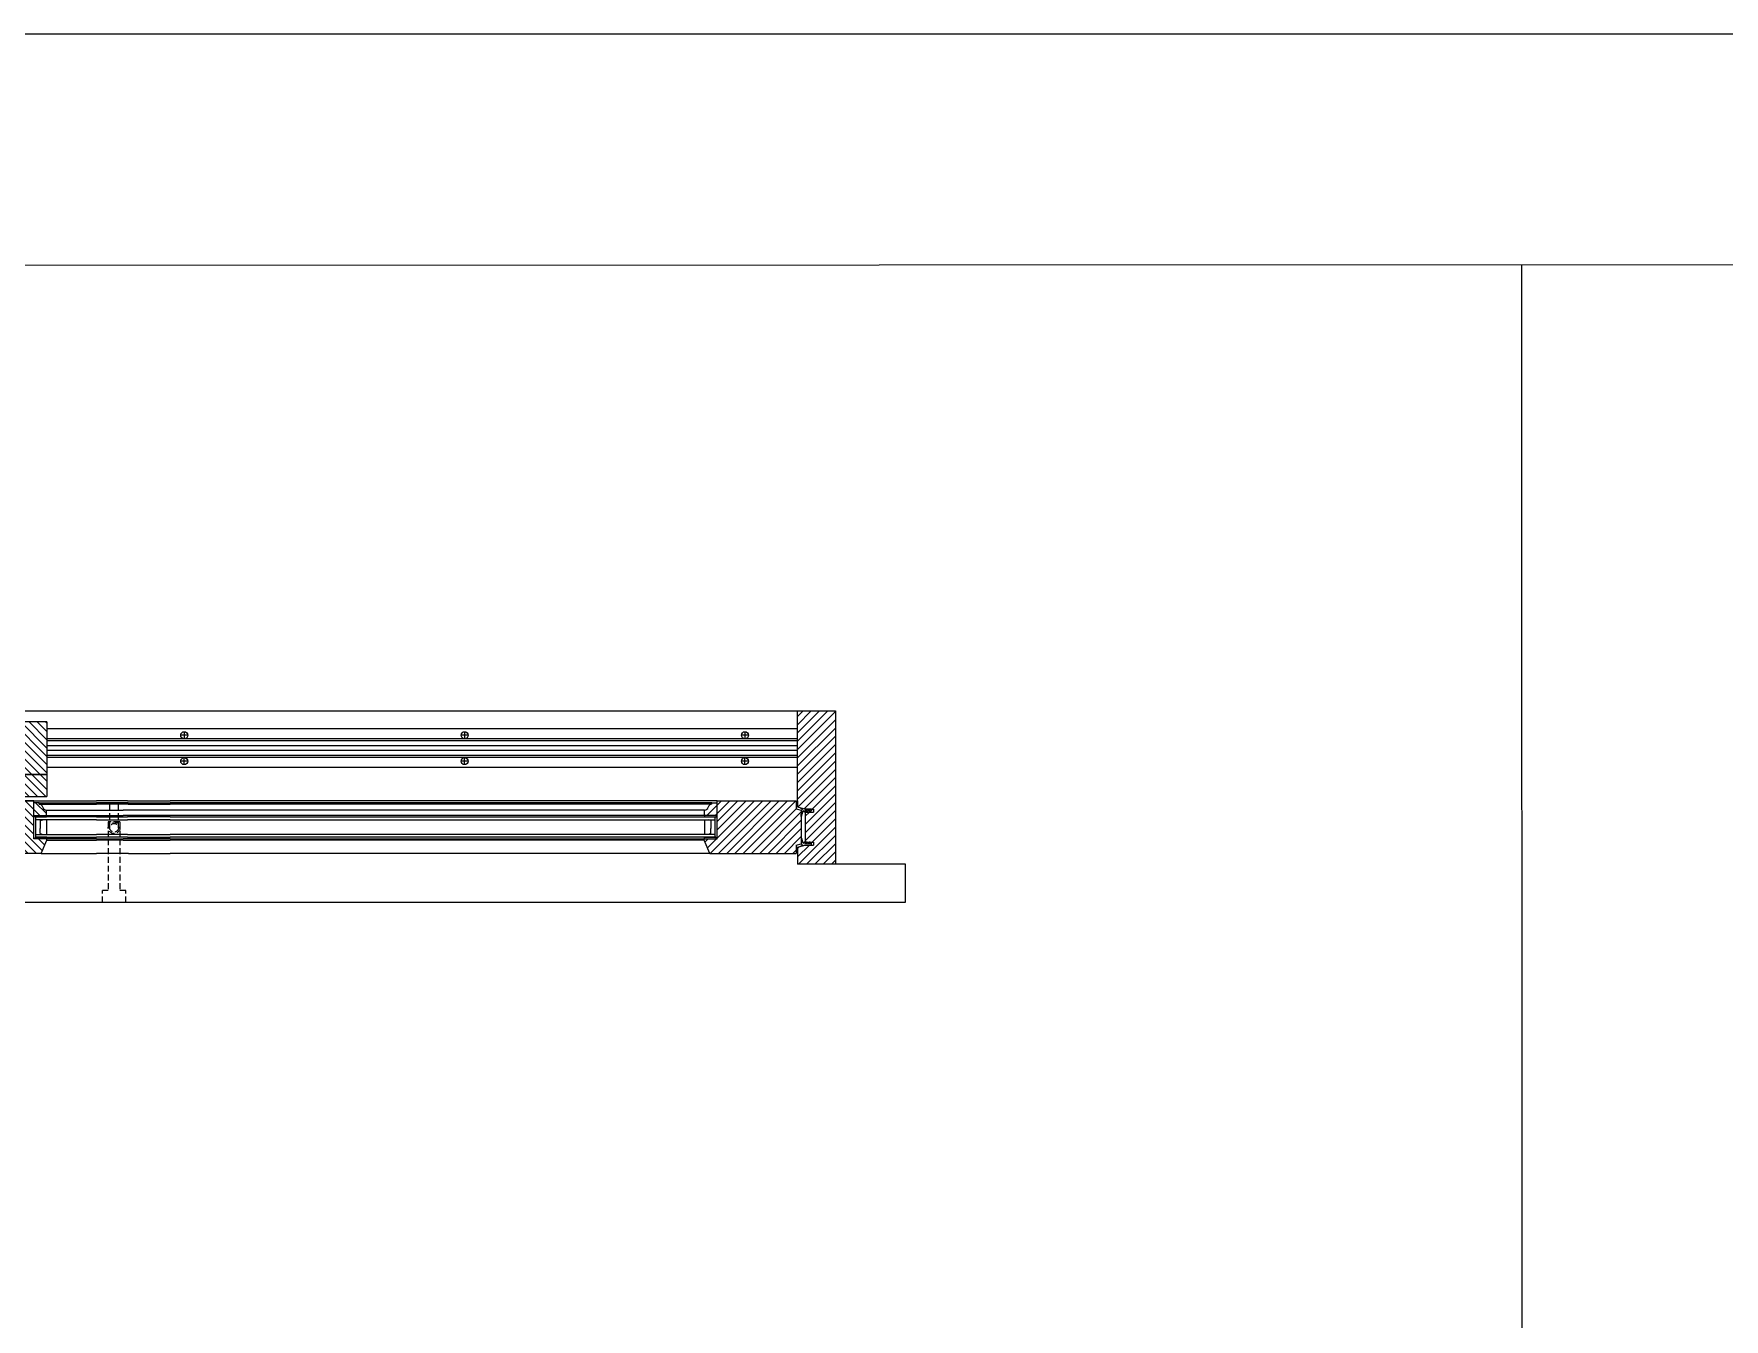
# Model space of a CAD drawing. Header units: inches. Extents: x 1985 to 11287, y 379 to 3234.
# Drawn here: x 8331.8 to 8404.1, y 1898.3 to 1953.3 of the extents above; entities that cross this region are included whole.
import ezdxf

# ---------------------------------------------------------------- set-up
doc = ezdxf.new("R2010")
doc.units = ezdxf.units.IN
doc.header["$MEASUREMENT"] = 0
doc.linetypes.add('HIDDEN', pattern=[0.375, 0.25, -0.125])
for name, color, linetype in [('glass 99', 6, 'CONTINUOUS'), ('glazing tape 99', 7, 'CONTINUOUS'), ('hardware 99', 94, 'CONTINUOUS'), ('hatch 99', 1, 'CONTINUOUS'), ('separation 99', 3, 'CONTINUOUS'), ('weatherstripping 99', 5, 'CONTINUOUS'), ('wood detail 99', 7, 'CONTINUOUS')]:
    doc.layers.add(name, color=color, linetype=linetype)

msp = doc.modelspace()

# ---------------------------------------------------------------- hatches: boundary and pattern name
at = {"layer": 'glazing tape 99'}
h = msp.add_hatch(color=7, dxfattribs=at)
h.paths.add_polyline_path([(8332.289275, 1919.823231), (8331.789275, 1919.823231), (8331.789275, 1919.760731), (8332.289275, 1919.760731)])
h.paths.add_polyline_path([(8332.312775, 1918.885731), (8331.812775, 1918.885731), (8331.812775, 1918.823231), (8332.312775, 1918.823231)])
h = msp.add_hatch(color=7, dxfattribs=at)
h.paths.add_polyline_path([(8360.961273, 1919.823231), (8360.461273, 1919.823231), (8360.461273, 1919.760731), (8360.961273, 1919.760731)])
h.paths.add_polyline_path([(8360.937773, 1918.885731), (8360.437773, 1918.885731), (8360.437773, 1918.823231), (8360.937773, 1918.823231)])
at = {"layer": 'hatch 99'}
h = msp.add_hatch(dxfattribs=at)
h.set_pattern_fill('ANSI31', color=256, scale=2, style=0)
h.set_pattern_definition([(135, (7981.45185, 627.41917), (0.176776695, 0.176776695), [])])
h.paths.add_polyline_path([(8328.336275, 1923.424731, 0.375199902), (8328.492525, 1923.549731, -0.350781059), (8328.635653, 1923.674731), (8328.648775, 1923.674731), (8328.648775, 1923.737231), (8328.875289, 1923.737231), (8328.875289, 1923.198231), (8328.336275, 1923.198231)], flags=17)
h.paths.add_polyline_path([(8328.875289, 1923.823231), (8332.312775, 1923.823231), (8332.312775, 1921.573231), (8328.553846, 1921.573231), (8328.312775, 1922.135731), (8328.312775, 1922.198231), (8328.875289, 1922.198231)])
h.paths.add_polyline_path([(8330.250275, 1921.385735), (8330.250275, 1921.573231), (8332.312775, 1921.573231), (8332.312775, 1920.635731), (8330.625282, 1920.635731), (8330.250275, 1920.852241), (8330.250275, 1920.902479), (8330.614661, 1921.112856), (8330.895985, 1921.112856), (8330.895985, 1921.175356), (8330.614661, 1921.175356)])
h.paths.add_polyline_path([(8328.312775, 1921.385731), (8328.825128, 1921.385731), (8328.825128, 1921.072124), (8328.919128, 1921.072124), (8328.919128, 1921.385731), (8330.000282, 1921.385731), (8330.375275, 1921.169228), (8330.375275, 1921.118985), (8330.010894, 1920.90861), (8329.729565, 1920.90861), (8329.729565, 1920.84611), (8330.010894, 1920.84611), (8330.375275, 1920.635735), (8330.375275, 1920.448231), (8328.312775, 1920.448231)])
h.paths.add_polyline_path([(8328.312775, 1920.448231), (8331.750261, 1920.448231), (8331.750261, 1918.823231), (8332.312775, 1918.823231), (8332.312775, 1918.760731), (8332.071703, 1918.198231), (8328.312775, 1918.198231)])
h.paths.add_polyline_path([(8331.750261, 1920.362231), (8331.980075, 1920.362231), (8331.980075, 1920.299731), (8331.992338, 1920.299731, -0.35125577), (8332.132546, 1920.177543, 0.380557848), (8332.289275, 1920.049731), (8332.289275, 1919.823231), (8331.750261, 1919.823231)], flags=17)
h = msp.add_hatch(dxfattribs=at)
h.set_pattern_fill('ANSI31', color=256, scale=2, style=0)
h.set_pattern_definition([(45, (8615.4862, 668.61487), (-0.176776695, 0.176776695), [])])
h.paths.add_polyline_path([(8366.062773, 1924.291981), (8364.437773, 1924.291981), (8364.437773, 1920.182606), (8364.765773, 1920.091731), (8365.03583, 1920.091731), (8365.125273, 1920.091731), (8365.125273, 1919.966731), (8364.765773, 1919.966731), (8364.765773, 1918.679731), (8365.125273, 1918.679731), (8365.125273, 1918.554731), (8364.765773, 1918.554731), (8364.437773, 1918.463856), (8364.437773, 1917.729481), (8366.062773, 1917.729481)])
h.paths.add_polyline_path([(8364.597273, 1920.041973), (8364.375273, 1920.104483), (8364.375273, 1920.448231), (8361.000288, 1920.448231), (8361.000288, 1918.823231), (8360.437773, 1918.823231), (8360.437773, 1918.760731), (8360.678845, 1918.198231), (8364.375273, 1918.198231), (8364.375273, 1918.541978), (8364.597273, 1918.604488)])
h.paths.add_polyline_path([(8361.000288, 1920.362231), (8360.773773, 1920.362231), (8360.773773, 1920.299731), (8360.760651, 1920.299731, 0.350781059), (8360.617523, 1920.174731, -0.375199902), (8360.461273, 1920.049731), (8360.461273, 1919.823231), (8361.000288, 1919.823231)], flags=17)

# ---------------------------------------------------------------- linework, layer by layer
at = {"layer": 'glass 99', "color": 6}
for p, q in [((8334.43305, 1919.760731), (8331.789275, 1919.760731)), ((8331.843961, 1918.885731), (8331.843961, 1919.760731)), ((8334.43305, 1919.635731), (8331.843961, 1919.635731)), ((8332.024895, 1919.605739), (8332.132677, 1919.635731)), ((8332.024895, 1919.605739), (8332.024895, 1919.260731)), ((8332.289275, 1919.635731), (8332.289275, 1919.010731)), ((8334.43305, 1919.760731), (8335.765143, 1919.760731)), ((8334.43305, 1919.635731), (8335.765143, 1919.635731)), ((8337.579379, 1919.760731), (8335.765143, 1919.760731)), ((8337.579379, 1919.635731), (8335.765143, 1919.635731)), ((8337.579379, 1919.760731), (8360.961273, 1919.760731)), ((8337.579379, 1919.635731), (8360.906588, 1919.635731)), ((8360.458899, 1919.635731), (8360.458899, 1919.010731)), ((8360.723279, 1919.605739), (8360.615497, 1919.635731)), ((8360.723279, 1919.605739), (8360.723279, 1919.260731)), ((8360.906588, 1918.885731), (8360.906588, 1919.760731)), ((8331.812775, 1918.885731), (8334.43305, 1918.885731)), ((8331.843961, 1919.010731), (8334.43305, 1919.010731)), ((8332.024895, 1919.040722), (8332.024895, 1919.260731)), ((8332.024895, 1919.040722), (8332.132677, 1919.010731)), ((8335.765143, 1919.010731), (8334.43305, 1919.010731)), ((8335.765143, 1918.885731), (8334.43305, 1918.885731)), ((8335.765143, 1919.010731), (8337.579379, 1919.010731)), ((8335.765143, 1918.885731), (8337.579379, 1918.885731)), ((8360.906588, 1919.010731), (8337.579379, 1919.010731)), ((8360.937773, 1918.885731), (8337.579379, 1918.885731)), ((8360.723279, 1919.040722), (8360.615497, 1919.010731)), ((8360.723279, 1919.040722), (8360.723279, 1919.260731))]:
    msp.add_line(p, q, dxfattribs=at)
at = {"layer": 'glazing tape 99', "color": 7}
for p, q in [((8331.789275, 1919.823231), (8331.789275, 1919.760731)), ((8332.289275, 1919.823231), (8332.289275, 1919.760731)), ((8360.461273, 1919.823231), (8360.461273, 1919.760731)), ((8360.961273, 1919.823231), (8360.961273, 1919.760731))]:
    msp.add_line(p, q, dxfattribs=at)
at = {"layer": 'glazing tape 99'}
for p, q in [((8331.789275, 1919.760731), (8332.289275, 1919.760731)), ((8360.461273, 1919.760731), (8360.961273, 1919.760731)), ((8331.812775, 1918.885731), (8331.812775, 1918.823231)), ((8332.312775, 1918.885731), (8331.812775, 1918.885731)), ((8332.312775, 1918.885731), (8332.312775, 1918.823231)), ((8360.437773, 1918.885731), (8360.437773, 1918.823231)), ((8360.437773, 1918.885731), (8360.937773, 1918.885731)), ((8360.937773, 1918.885731), (8360.937773, 1918.823231))]:
    msp.add_line(p, q, dxfattribs=at)
at = {"layer": 'hardware 99'}
for p, q in [((8364.437773, 1923.523231), (8332.312775, 1923.523231)), ((8364.437773, 1923.103231), (8332.312775, 1923.103231)), ((8338.337773, 1923.253231), (8338.037773, 1923.253231)), ((8338.187773, 1923.403231), (8338.187773, 1923.103231)), ((8350.337773, 1923.253231), (8350.037773, 1923.253231)), ((8350.187773, 1923.403231), (8350.187773, 1923.103231)), ((8362.337773, 1923.253231), (8362.037773, 1923.253231)), ((8362.187773, 1923.403231), (8362.187773, 1923.103231)), ((8364.437773, 1923.013231), (8332.312775, 1923.013231)), ((8364.437773, 1922.798231), (8332.312775, 1922.798231)), ((8364.437773, 1922.598231), (8332.312775, 1922.598231)), ((8364.437773, 1922.383231), (8332.312775, 1922.383231)), ((8364.437773, 1922.293231), (8332.312775, 1922.293231)), ((8364.437773, 1921.873231), (8332.312775, 1921.873231)), ((8338.337773, 1922.143231), (8338.037773, 1922.143231)), ((8338.187773, 1921.993231), (8338.187773, 1922.293231)), ((8350.337773, 1922.143231), (8350.037773, 1922.143231)), ((8350.187773, 1921.993231), (8350.187773, 1922.293231)), ((8362.337773, 1922.143231), (8362.037773, 1922.143231)), ((8362.187773, 1921.993231), (8362.187773, 1922.293231))]:
    msp.add_line(p, q, dxfattribs=at)
for centre in [(8338.187773, 1923.253231), (8350.187773, 1923.253231), (8362.187773, 1923.253231), (8338.187773, 1922.143231), (8350.187773, 1922.143231), (8362.187773, 1922.143231)]:
    msp.add_circle(centre, 0.15, dxfattribs=at)
at = {"layer": 'separation 99'}
msp.add_line((8395.463335, 1856.798245), (8395.437302, 1943.395136), dxfattribs=at)
msp.add_lwpolyline([(7701.579679, 1953.271229), (8788.245413, 1953.271229), (8788.245413, 1214.666641), (7701.579679, 1214.666641)], close=True, dxfattribs=at)
at = {"layer": 'separation 99', "color": 3}
msp.add_lwpolyline([(7876.573778, 1943.239155), (8777.601674, 1943.510023), (8777.601674, 1721.669132), (7876.573778, 1721.398264)], close=True, dxfattribs=at)
at = {"layer": 'weatherstripping 99'}
for p, q in [((8364.7466, 1920.091731), (8364.555739, 1920.149922)), ((8364.555739, 1920.149922), (8364.645177, 1920.091731)), ((8364.602945, 1920.039606), (8364.602945, 1919.791731)), ((8364.602945, 1919.791731), (8364.630085, 1919.895241)), ((8364.70583, 1920.028731), (8364.70583, 1919.990462)), ((8364.74583, 1919.970462), (8364.72583, 1919.970462)), ((8365.03583, 1920.091731), (8364.7466, 1920.091731)), ((8364.866243, 1920.028731), (8364.76583, 1920.028731)), ((8364.76583, 1920.028731), (8364.76583, 1919.990462)), ((8364.866243, 1920.028731), (8364.807974, 1919.970462)), ((8364.8504, 1919.970462), (8364.807974, 1919.970462)), ((8364.908669, 1920.028731), (8364.8504, 1919.970462)), ((8364.993403, 1920.028731), (8364.908669, 1920.028731)), ((8364.993403, 1920.028731), (8364.935134, 1919.970462)), ((8364.977561, 1919.970462), (8364.935134, 1919.970462)), ((8365.03583, 1920.028731), (8364.977561, 1919.970462)), ((8365.03583, 1920.091731), (8365.03583, 1920.028731)), ((8364.603042, 1918.606856), (8364.603042, 1918.854731)), ((8364.603042, 1918.854731), (8364.630182, 1918.75122)), ((8364.746697, 1918.554731), (8364.555829, 1918.496564)), ((8364.555829, 1918.496564), (8364.645274, 1918.554731)), ((8364.705927, 1918.617731), (8364.705927, 1918.656)), ((8364.745927, 1918.676), (8364.725927, 1918.676)), ((8365.035927, 1918.554731), (8364.746697, 1918.554731)), ((8364.765927, 1918.617731), (8364.765927, 1918.656)), ((8364.86634, 1918.617731), (8364.765927, 1918.617731)), ((8364.86634, 1918.617731), (8364.808071, 1918.676)), ((8364.850497, 1918.676), (8364.808071, 1918.676)), ((8364.908766, 1918.617731), (8364.850497, 1918.676)), ((8364.993501, 1918.617731), (8364.908766, 1918.617731)), ((8364.993501, 1918.617731), (8364.935232, 1918.676)), ((8364.977658, 1918.676), (8364.935232, 1918.676)), ((8365.035927, 1918.617731), (8364.977658, 1918.676)), ((8365.035927, 1918.554731), (8365.035927, 1918.617731))]:
    msp.add_line(p, q, dxfattribs=at)
for centre, radius, start, end in [((8364.660494, 1920.03615), 0.057652, 105.40721178, 176.56354738), ((8364.829094, 1919.870554), 0.200534, 127.92856287, 172.92856287), ((8364.72583, 1919.990462), 0.02, 180, 270), ((8364.74583, 1919.990462), 0.02, 270, 360), ((8364.829191, 1918.775907), 0.200534, 187.07143713, 232.07143713), ((8364.660591, 1918.610311), 0.057652, 183.43645262, 254.59278822), ((8364.725927, 1918.656), 0.02, 90, 180), ((8364.745927, 1918.656), 0.02, 0, 90)]:
    msp.add_arc(centre, radius, start, end, dxfattribs=at)
at = {"layer": 'wood detail 99'}
for p, q in [((8296.187776, 1924.291981), (8364.437773, 1924.291981)), ((8332.312775, 1923.823231), (8328.875289, 1923.823231)), ((8332.312775, 1923.823231), (8332.312775, 1921.573231)), ((8332.312775, 1921.573231), (8328.553846, 1921.573231)), ((8332.312775, 1921.573231), (8332.312775, 1920.635731)), ((8331.750261, 1920.448231), (8328.312775, 1920.448231)), ((8331.750261, 1920.448231), (8334.43305, 1920.448231)), ((8331.980075, 1920.362231), (8334.43305, 1920.362231)), ((8331.980075, 1920.299731), (8334.43305, 1920.299731)), ((8335.765143, 1920.448231), (8334.43305, 1920.448231)), ((8335.791928, 1920.362231), (8334.43305, 1920.362231)), ((8335.791928, 1920.299731), (8334.43305, 1920.299731)), ((8335.765143, 1920.448231), (8337.579379, 1920.448231)), ((8335.791928, 1920.362231), (8337.579379, 1920.362231)), ((8335.791928, 1920.299731), (8337.579379, 1920.299731)), ((8361.000288, 1920.448231), (8337.579379, 1920.448231)), ((8360.773773, 1920.362231), (8337.579379, 1920.362231)), ((8360.773773, 1920.299731), (8337.579379, 1920.299731)), ((8361.000288, 1920.448231), (8364.375273, 1920.448231)), ((8364.375273, 1920.448231), (8364.375273, 1920.104483)), ((8364.437773, 1920.448231), (8364.437773, 1920.182606)), ((8364.437773, 1920.182606), (8364.765773, 1920.091731)), ((8332.289275, 1920.049731), (8334.43305, 1920.049731)), ((8332.289275, 1919.823231), (8334.43305, 1919.823231)), ((8334.43305, 1920.049731), (8335.568714, 1920.049731)), ((8334.43305, 1919.823231), (8335.568714, 1919.823231)), ((8337.579379, 1920.049731), (8335.568714, 1920.049731)), ((8337.579379, 1919.823231), (8335.568714, 1919.823231)), ((8360.461273, 1920.049731), (8337.579379, 1920.049731)), ((8360.461273, 1919.823231), (8337.579379, 1919.823231)), ((8364.375273, 1920.104483), (8364.597273, 1920.041973)), ((8364.597273, 1920.041973), (8364.597273, 1918.604488)), ((8364.597273, 1919.7695), (8364.597273, 1919.869249)), ((8364.765773, 1920.091731), (8365.125273, 1920.091731)), ((8364.765773, 1919.966731), (8364.765773, 1918.679731)), ((8364.765773, 1919.966731), (8365.125273, 1919.966731)), ((8365.125273, 1920.091731), (8365.125273, 1919.966731)), ((8332.312775, 1918.823231), (8331.750261, 1918.823231)), ((8334.43305, 1918.823231), (8332.312775, 1918.823231)), ((8332.312775, 1918.760731), (8332.312775, 1918.823231)), ((8334.43305, 1918.823231), (8335.568714, 1918.823231)), ((8337.579379, 1918.823231), (8335.568714, 1918.823231)), ((8337.579379, 1918.823231), (8360.437773, 1918.823231)), ((8360.437773, 1918.760731), (8360.437773, 1918.823231)), ((8360.437773, 1918.823231), (8361.000288, 1918.823231)), ((8332.071703, 1918.198231), (8334.43305, 1918.198231)), ((8335.809786, 1918.198231), (8334.43305, 1918.198231)), ((8335.809786, 1918.198231), (8337.579379, 1918.198231)), ((8360.678845, 1918.198231), (8337.579379, 1918.198231)), ((8364.375273, 1918.541978), (8364.597273, 1918.604488)), ((8364.375273, 1918.541978), (8364.375273, 1918.198231)), ((8364.437773, 1918.463856), (8364.765773, 1918.554731)), ((8364.437773, 1918.463856), (8364.437773, 1917.729481)), ((8364.765773, 1918.679731), (8365.125273, 1918.679731)), ((8364.765773, 1918.554731), (8365.125273, 1918.554731)), ((8365.125273, 1918.679731), (8365.125273, 1918.554731)), ((8366.062773, 1917.729481), (8364.437773, 1917.729481)), ((8366.062773, 1917.729481), (8366.062773, 1917.729481)), ((8369.062773, 1917.729481), (8366.062773, 1917.729481)), ((8369.062773, 1916.104481), (8369.062773, 1917.729481)), ((8223.375279, 1916.104481), (8369.062773, 1916.104481))]:
    msp.add_line(p, q, dxfattribs=at)
at = {"layer": 'wood detail 99', "color": 0}
for p, q in [((8364.437773, 1920.182606), (8364.437773, 1924.291981)), ((8364.437773, 1924.291981), (8366.062773, 1924.291981)), ((8366.062773, 1924.291981), (8366.062773, 1917.729481)), ((8366.062773, 1923.823231), (8366.062773, 1922.010731)), ((8366.062773, 1923.823231), (8366.062773, 1922.010731)), ((8366.062773, 1922.885731), (8366.062773, 1922.010731)), ((8366.062773, 1922.885731), (8366.062773, 1922.010731)), ((8328.553846, 1921.573231), (8332.312775, 1921.573231)), ((8328.553846, 1921.573231), (8332.312775, 1921.573231)), ((8328.553846, 1921.573231), (8332.312775, 1921.573231)), ((8328.312775, 1920.448231), (8331.750261, 1920.448231)), ((8328.312775, 1920.448231), (8331.750261, 1920.448231)), ((8328.312775, 1920.448231), (8331.750261, 1920.448231)), ((8330.625282, 1920.635731), (8332.312775, 1920.635731)), ((8332.071703, 1918.198231), (8328.312775, 1918.198231)), ((8360.678845, 1918.198231), (8364.375273, 1918.198231))]:
    msp.add_line(p, q, dxfattribs=at)
at = {"layer": 'wood detail 99', "color": 7}
for p, q in [((8331.750261, 1918.823231), (8331.750261, 1920.448231)), ((8331.980075, 1920.362231), (8331.750261, 1920.362231)), ((8331.980075, 1920.299731), (8331.980075, 1920.362231)), ((8360.773773, 1920.299731), (8360.773773, 1920.362231)), ((8360.773773, 1920.362231), (8361.000288, 1920.362231)), ((8361.000288, 1918.823231), (8361.000288, 1920.448231)), ((8331.750261, 1919.823231), (8332.289275, 1919.823231)), ((8332.289275, 1919.823231), (8332.289275, 1920.049731)), ((8360.461273, 1919.823231), (8360.461273, 1920.049731)), ((8361.000288, 1919.823231), (8360.461273, 1919.823231)), ((8332.071703, 1918.198231), (8332.312775, 1918.760731)), ((8332.312775, 1918.760731), (8334.43305, 1918.760731)), ((8335.568714, 1918.760731), (8334.43305, 1918.760731)), ((8335.568714, 1918.760731), (8337.579379, 1918.760731)), ((8360.437773, 1918.760731), (8337.579379, 1918.760731)), ((8360.678845, 1918.198231), (8360.437773, 1918.760731))]:
    msp.add_line(p, q, dxfattribs=at)
at = {"layer": 'wood detail 99', "color": 1, "linetype": 'HIDDEN'}
for p, q in [((8335.000276, 1919.291981), (8335.000276, 1920.323231)), ((8335.375276, 1919.291981), (8335.375276, 1920.323231)), ((8335.437776, 1919.541981), (8334.937776, 1919.541981)), ((8334.937776, 1919.541981), (8334.937776, 1916.604481)), ((8335.437776, 1919.541981), (8335.437776, 1916.604481)), ((8334.937776, 1916.604481), (8334.687776, 1916.604481)), ((8334.687776, 1916.104481), (8334.687776, 1916.604481)), ((8335.687776, 1916.604481), (8335.437776, 1916.604481)), ((8335.687776, 1916.104481), (8335.687776, 1916.604481))]:
    msp.add_line(p, q, dxfattribs=at)
for radius in [0.25, 0.1875]:
    msp.add_circle((8335.187776, 1919.291981), radius, dxfattribs=at)
at = {"layer": 'wood detail 99', "color": 7}
for centre, radius, start, end in [((8331.986206, 1920.151158), 0.148699, 9.12122648, 92.36322607), ((8332.282714, 1920.201686), 0.152097, 190.2080197, 272.47236379), ((8360.467834, 1920.201686), 0.152097, 267.52763621, 349.7919803), ((8360.767212, 1920.147776), 0.152097, 87.52763621, 169.79198029)]:
    msp.add_arc(centre, radius, start, end, dxfattribs=at)

doc.saveas('drawing.dxf')
